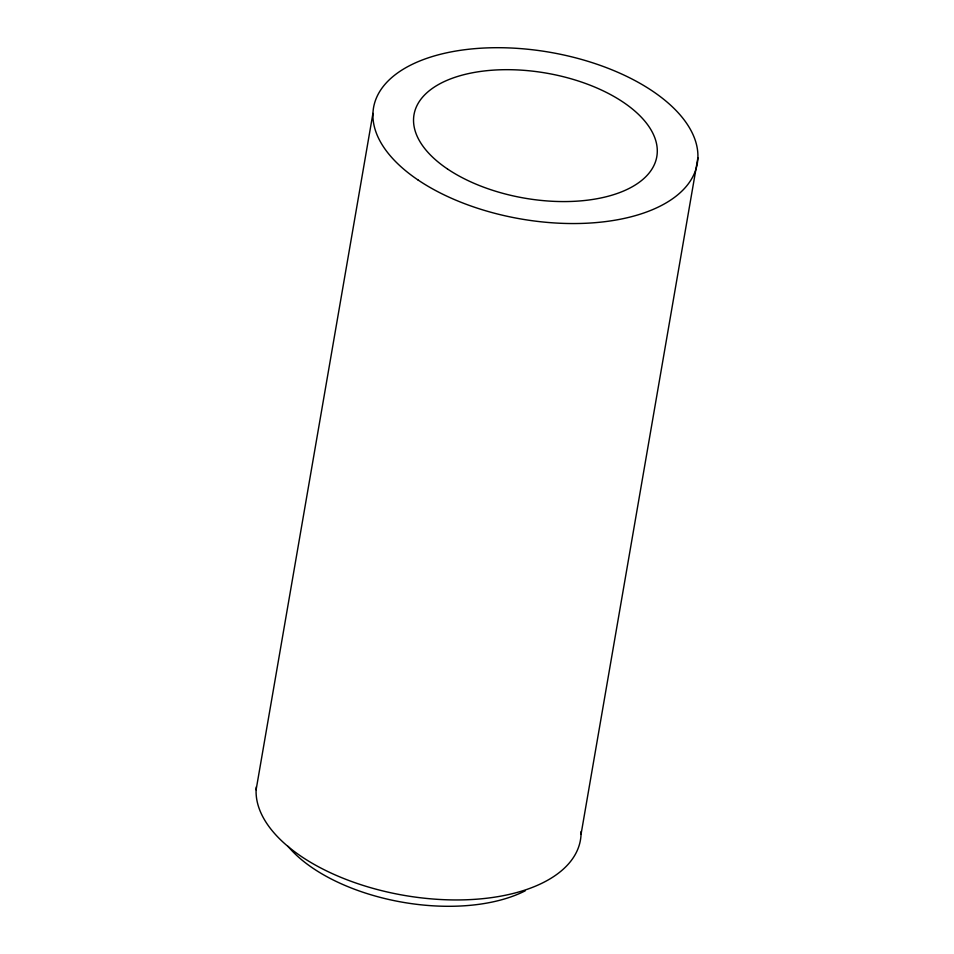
<?xml version="1.0" encoding="UTF-8"?>
<svg xmlns="http://www.w3.org/2000/svg" width="954" height="954" viewBox="0 0 954 954"><rect width="100%" height="100%" fill="white"/><g stroke="black" fill="none" stroke-linecap="round" stroke-linejoin="round"><path stroke-width="1.43" d="M256.113 789.793L372.942 113.407M581.058 834.237L697.887 157.851M581.081 831.471A164.267 84.596 9.8 0 1 415.05 897.07A164.267 84.596 9.8 0 1 256.328 786.859M525.272 890.786A143.732 74.03 9.8 0 1 287.989 846.317M418.162 180.067A164.267 84.596 9.8 0 0 691.483 179.113A164.267 84.596 9.8 0 0 496.605 47.7A164.267 84.596 9.8 0 0 418.162 180.067M447.474 168.965A123.197 63.453 9.8 0 0 652.464 168.238A123.197 63.453 9.8 0 0 506.312 69.678A123.197 63.453 9.8 0 0 447.474 168.965"/></g></svg>
